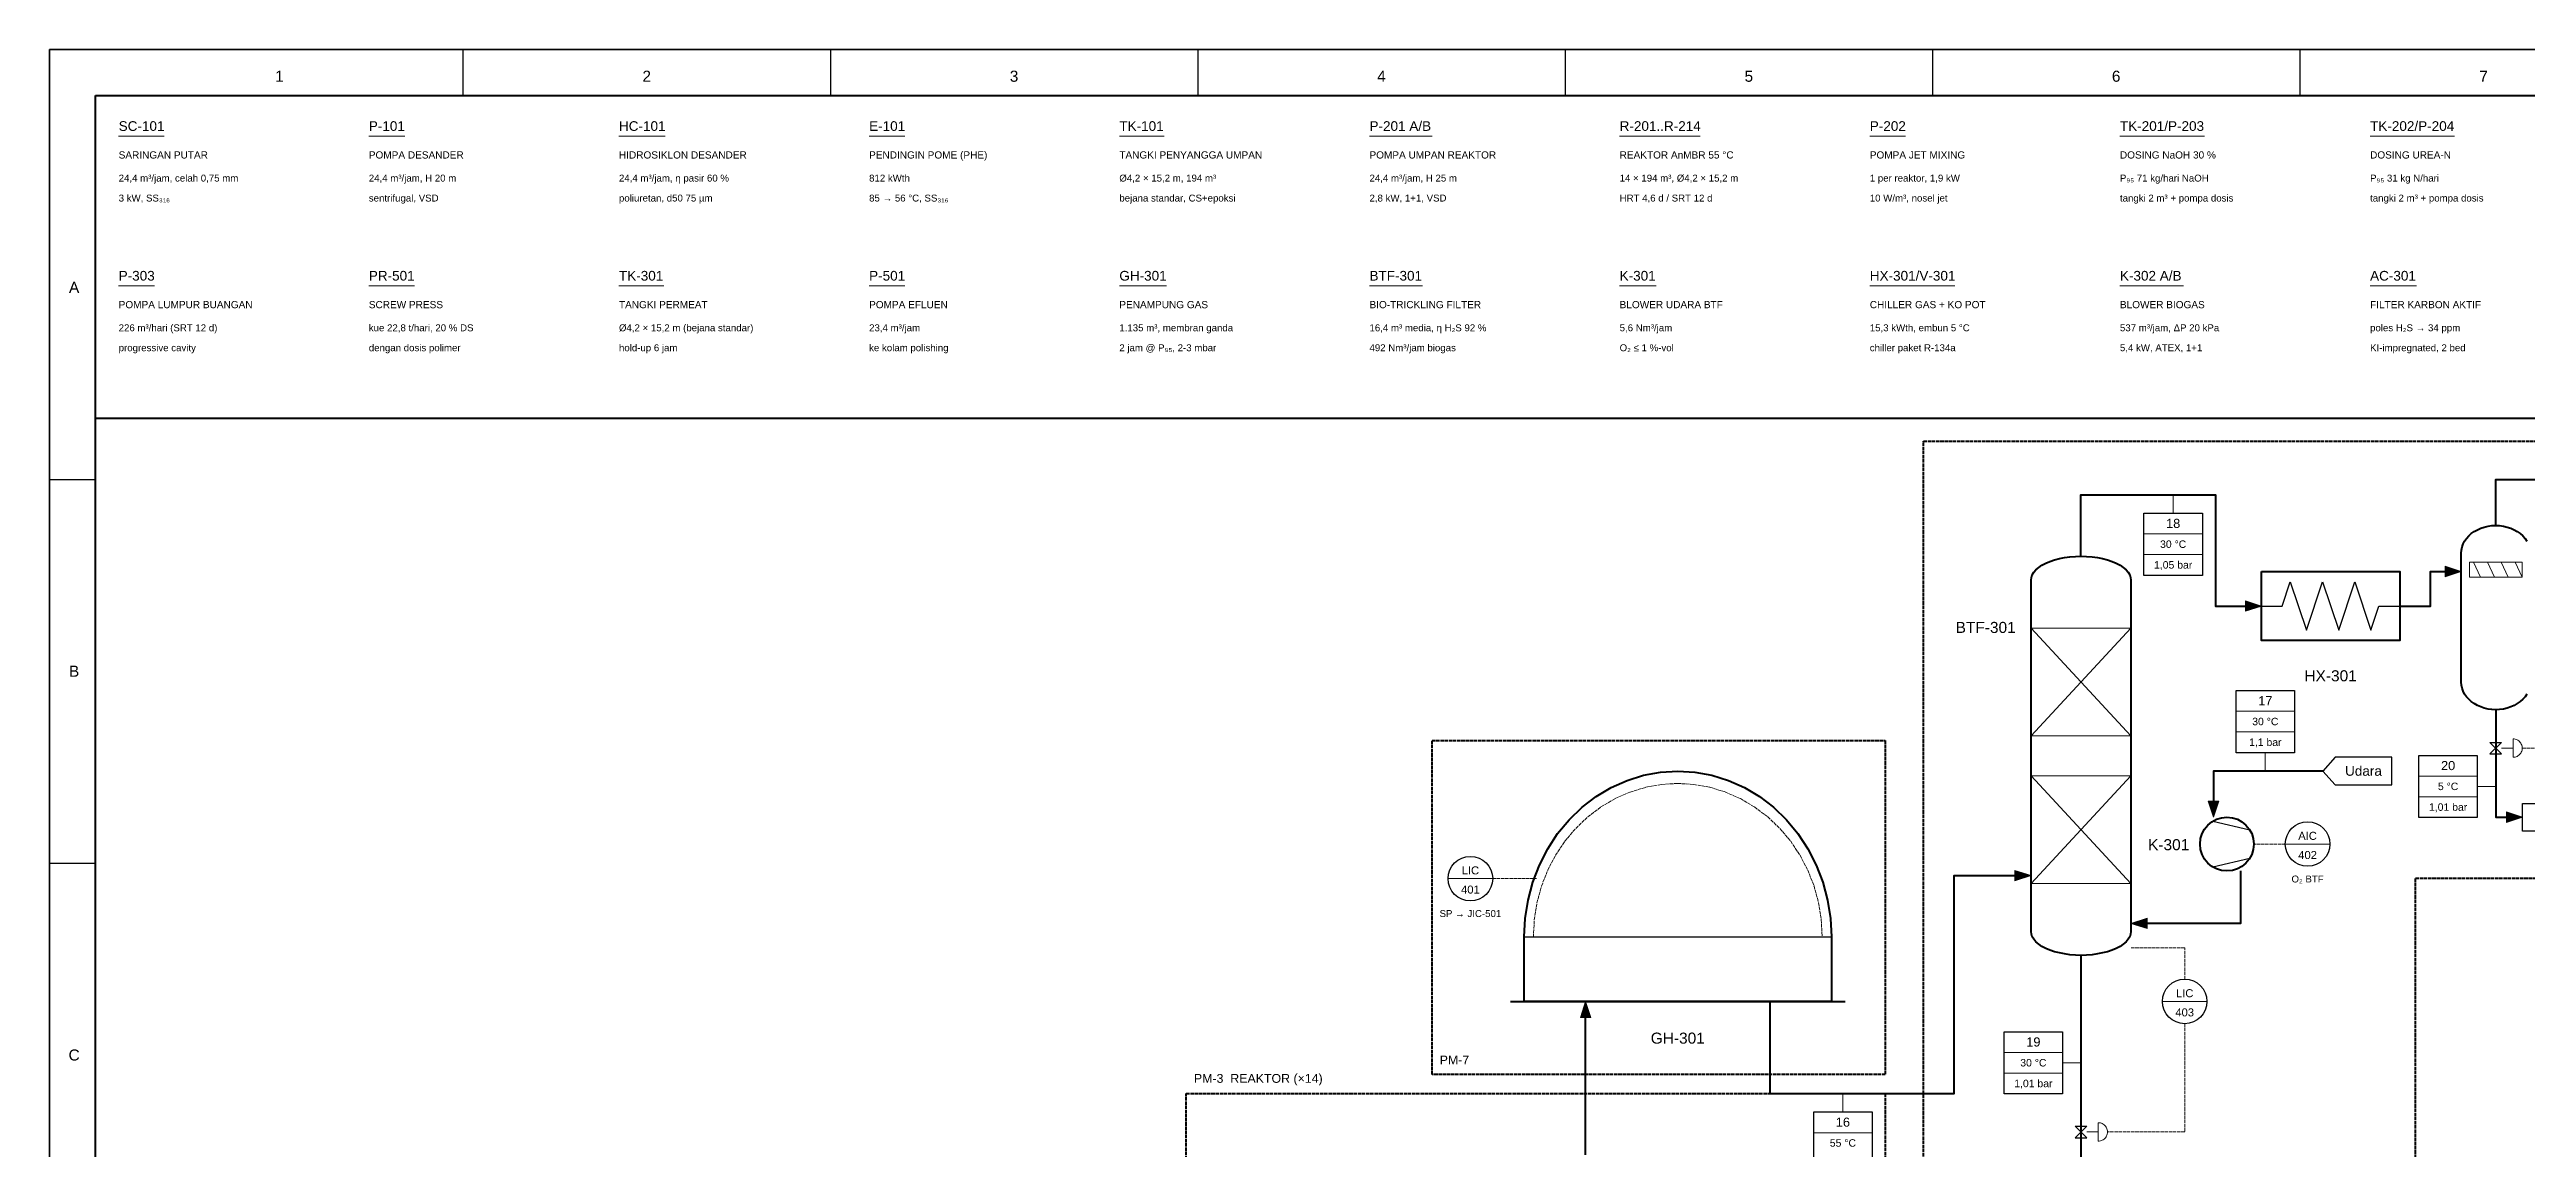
# Model space of a CAD drawing. Header units: millimetres. Extents: x 4 to 590, y 4 to 416.
# Drawn here: x 4 to 326.5, y 272.8 to 416 of the extents above; entities that cross this region are included whole.
import ezdxf
from ezdxf.enums import TextEntityAlignment as Align

# ---------------------------------------------------------------- set-up
doc = ezdxf.new("R2010")
doc.units = ezdxf.units.MM
doc.linetypes.add('DASHED', pattern=[1.524, 1.27, -0.254])
for name, color, linetype in [('PFD-BINGKAI', 7, 'Continuous'), ('PFD-INSTRUMEN', 7, 'Continuous'), ('PFD-PERALATAN', 7, 'Continuous'), ('PFD-PROSES', 7, 'Continuous'), ('PFD-SINYAL', 7, 'Continuous'), ('PFD-TABEL', 7, 'Continuous'), ('PFD-TEKS', 7, 'Continuous')]:
    doc.layers.add(name, color=color, linetype=linetype)
doc.styles.add('PFD', font='arial.ttf')

msp = doc.modelspace()

# ---------------------------------------------------------------- hatches: boundary and pattern name
at = {"layer": 'PFD-PROSES'}
for points in [[(318, 348), (315.9, 347.32), (315.9, 348.68)], [(292, 343.5), (289.9, 342.82), (289.9, 344.18)], [(285.75, 316), (285.07, 318.1), (286.43, 318.1)], [(326, 316), (323.9, 315.32), (323.9, 316.68)], [(262, 308.4), (259.9, 307.73), (259.9, 309.07)], [(275, 302.16), (277.1, 302.83), (277.1, 301.49)], [(204, 292), (204.68, 289.9), (203.32, 289.9)]]:
    msp.add_hatch(color=7, dxfattribs=at).paths.add_polyline_path(points)

# ---------------------------------------------------------------- linework, layer by layer
at = {"layer": 'PFD-BINGKAI', "linetype": 'Continuous', "lineweight": 35, "ltscale": 0.35}
msp.add_lwpolyline([(4, 416), (590, 416), (590, 4), (4, 4)], close=True, dxfattribs=at)
at = {"layer": 'PFD-BINGKAI', "linetype": 'Continuous', "lineweight": 25, "ltscale": 0.35}
for points in [[(57.83, 416), (57.83, 410)], [(105.67, 416), (105.67, 410)], [(153.5, 416), (153.5, 410)], [(201.33, 416), (201.33, 410)], [(249.17, 416), (249.17, 410)], [(297, 416), (297, 410)], [(4, 360), (10, 360)], [(4, 310), (10, 310)]]:
    msp.add_lwpolyline(points, dxfattribs=at)
at = {"layer": 'PFD-BINGKAI', "linetype": 'Continuous', "lineweight": 70, "ltscale": 0.35}
msp.add_lwpolyline([(10, 410), (584, 410), (584, 10), (10, 10)], close=True, dxfattribs=at)
at = {"layer": 'PFD-BINGKAI', "linetype": 'Continuous', "lineweight": 50, "ltscale": 0.35}
msp.add_lwpolyline([(10, 368), (470, 368)], dxfattribs=at)
at = {"layer": 'PFD-BINGKAI', "linetype": 'DASHED', "lineweight": 40, "ltscale": 0.35}
for points in [[(248, 365), (392, 365), (392, 308), (312, 308), (312, 262), (248, 262)], [(184, 326), (243, 326), (243, 282.5), (184, 282.5)], [(152, 280), (243, 280), (243, 168), (152, 168)]]:
    msp.add_lwpolyline(points, close=True, dxfattribs=at)
at = {"layer": 'PFD-INSTRUMEN', "linetype": 'Continuous', "lineweight": 20, "ltscale": 0.35}
for points in [[(295.1, 312.5), (300.9, 312.5)], [(186.1, 308), (191.9, 308)], [(279.1, 292), (284.9, 292)]]:
    msp.add_lwpolyline(points, dxfattribs=at)
at = {"layer": 'PFD-INSTRUMEN', "lineweight": 30}
for centre in [(298, 312.5), (189, 308), (282, 292)]:
    msp.add_circle(centre, 2.9, dxfattribs=at)
at = {"layer": 'PFD-PERALATAN', "linetype": 'Continuous', "lineweight": 40, "ltscale": 0.35}
msp.add_lwpolyline([(326.55, 332.04), (326.31, 331.68), (326.02, 331.36), (325.68, 331.05), (325.31, 330.79), (324.89, 330.55), (324.45, 330.36), (323.99, 330.2), (323.5, 330.09), (323, 330.02), (322.5, 330), (322, 330.02), (321.5, 330.09), (321.01, 330.2), (320.55, 330.36), (320.11, 330.55), (319.69, 330.79), (319.32, 331.05), (318.98, 331.36), (318.69, 331.68), (318.45, 332.04), (318.25, 332.41), (318.11, 332.8), (318.03, 333.2), (318, 333.6), (318, 350.4), (318.03, 350.8), (318.11, 351.2), (318.25, 351.59), (318.45, 351.96), (318.69, 352.32), (318.98, 352.64), (319.32, 352.95), (319.69, 353.21), (320.11, 353.45), (320.55, 353.64), (321.01, 353.8), (321.5, 353.91), (322, 353.98), (322.5, 354), (323, 353.98), (323.5, 353.91), (323.99, 353.8), (324.45, 353.64), (324.89, 353.45), (325.31, 353.21), (325.68, 352.95), (326.02, 352.64), (326.31, 352.32), (326.55, 351.96)], dxfattribs=at)
for points in [[(262, 346.88), (262.04, 347.23), (262.16, 347.57), (262.36, 347.91), (262.64, 348.23), (263, 348.54), (263.42, 348.83), (263.9, 349.09), (264.45, 349.32), (265.04, 349.52), (265.68, 349.69), (266.35, 349.82), (267.05, 349.92), (267.77, 349.98), (268.5, 350), (269.23, 349.98), (269.95, 349.92), (270.65, 349.82), (271.32, 349.69), (271.96, 349.52), (272.55, 349.32), (273.1, 349.09), (273.58, 348.83), (274, 348.54), (274.36, 348.23), (274.64, 347.91), (274.84, 347.57), (274.96, 347.23), (275, 346.88), (275, 301.12), (274.96, 300.77), (274.84, 300.43), (274.64, 300.09), (274.36, 299.77), (274, 299.46), (273.58, 299.17), (273.1, 298.91), (272.55, 298.68), (271.96, 298.48), (271.32, 298.31), (270.65, 298.18), (269.95, 298.08), (269.23, 298.02), (268.5, 298), (267.77, 298.02), (267.05, 298.08), (266.35, 298.18), (265.68, 298.31), (265.04, 298.48), (264.45, 298.68), (263.9, 298.91), (263.42, 299.17), (263, 299.46), (262.64, 299.77), (262.36, 300.09), (262.16, 300.43), (262.04, 300.77), (262, 301.12)], [(292, 348), (310, 348), (310, 339), (292, 339)], [(196, 300.4), (196.13, 302.82), (196.5, 305.21), (197.12, 307.53), (197.98, 309.77), (199.07, 311.89), (200.36, 313.87), (201.86, 315.67), (203.53, 317.29), (205.36, 318.69), (207.32, 319.86), (209.39, 320.79), (211.55, 321.46), (213.76, 321.86), (216, 322), (218.24, 321.86), (220.45, 321.46), (222.61, 320.79), (224.68, 319.86), (226.64, 318.69), (228.47, 317.29), (230.14, 315.67), (231.64, 313.87), (232.93, 311.89), (234.02, 309.77), (234.88, 307.53), (235.5, 305.21), (235.87, 302.82), (236, 300.4), (236, 292), (196, 292)]]:
    msp.add_lwpolyline(points, close=True, dxfattribs=at)
at = {"layer": 'PFD-PERALATAN', "linetype": 'Continuous', "lineweight": 15, "ltscale": 0.35}
msp.add_lwpolyline([(319.08, 349.2), (325.92, 349.2), (325.92, 347.28), (319.08, 347.28)], close=True, dxfattribs=at)
at = {"layer": 'PFD-PERALATAN', "linetype": 'Continuous', "lineweight": 9, "ltscale": 0.35}
for points in [[(319.62, 349.2), (320.52, 347.28)], [(321.42, 349.2), (322.32, 347.28)], [(323.22, 349.2), (324.12, 347.28)], [(325.02, 349.2), (325.92, 347.28)]]:
    msp.add_lwpolyline(points, dxfattribs=at)
at = {"layer": 'PFD-PERALATAN', "linetype": 'Continuous', "lineweight": 30, "ltscale": 0.35}
for points in [[(294.7, 343.5), (295.75, 346.65), (297.85, 340.35), (299.95, 346.65), (302.05, 340.35), (304.15, 346.65), (306.25, 340.35), (307.3, 343.5), (310, 343.5)], [(292, 343.5), (294.7, 343.5)], [(285.65, 315.47), (290.47, 314.35)], [(285.65, 309.53), (290.47, 310.65)]]:
    msp.add_lwpolyline(points, dxfattribs=at)
at = {"layer": 'PFD-PERALATAN', "linetype": 'Continuous', "lineweight": 20, "ltscale": 0.35}
for points in [[(262, 340.64), (275, 340.64)], [(262, 326.6), (275, 326.6)], [(323.25, 325), (324.75, 325)], [(262, 321.4), (275, 321.4)], [(262, 307.36), (275, 307.36)], [(269.25, 275), (270.75, 275)]]:
    msp.add_lwpolyline(points, dxfattribs=at)
at = {"layer": 'PFD-PERALATAN', "linetype": 'Continuous', "lineweight": 15, "ltscale": 0.35}
for points in [[(262, 340.64), (275, 326.6)], [(275, 340.64), (262, 326.6)], [(262, 321.4), (275, 307.36)], [(275, 321.4), (262, 307.36)]]:
    msp.add_lwpolyline(points, dxfattribs=at)
at = {"layer": 'PFD-PERALATAN', "linetype": 'Continuous', "lineweight": 25, "ltscale": 0.35}
for points in [[(321.75, 325.75), (323.25, 325.75), (321.75, 324.25), (323.25, 324.25)], [(267.75, 275.75), (269.25, 275.75), (267.75, 274.25), (269.25, 274.25)]]:
    msp.add_lwpolyline(points, close=True, dxfattribs=at)
at = {"layer": 'PFD-PERALATAN', "linetype": 'Continuous', "lineweight": 20, "ltscale": 0.35}
for points in [[(324.75, 323.8), (324.88, 323.81), (325.02, 323.83), (325.15, 323.87), (325.27, 323.92), (325.39, 323.98), (325.5, 324.06), (325.6, 324.15), (325.69, 324.25), (325.77, 324.36), (325.83, 324.48), (325.88, 324.6), (325.92, 324.73), (325.94, 324.87), (325.95, 325), (325.94, 325.13), (325.92, 325.27), (325.88, 325.4), (325.83, 325.52), (325.77, 325.64), (325.69, 325.75), (325.6, 325.85), (325.5, 325.94), (325.39, 326.02), (325.27, 326.08), (325.15, 326.13), (325.02, 326.17), (324.88, 326.19), (324.75, 326.2)], [(270.75, 273.8), (270.88, 273.81), (271.02, 273.83), (271.15, 273.87), (271.27, 273.92), (271.39, 273.98), (271.5, 274.06), (271.6, 274.15), (271.69, 274.25), (271.77, 274.36), (271.83, 274.48), (271.88, 274.6), (271.92, 274.73), (271.94, 274.87), (271.95, 275), (271.94, 275.13), (271.92, 275.27), (271.88, 275.4), (271.83, 275.52), (271.77, 275.64), (271.69, 275.75), (271.6, 275.85), (271.5, 275.94), (271.39, 276.02), (271.27, 276.08), (271.15, 276.13), (271.02, 276.17), (270.88, 276.19), (270.75, 276.2)]]:
    msp.add_lwpolyline(points, close=True, dxfattribs=at)
at = {"layer": 'PFD-PERALATAN', "linetype": 'DASHED', "lineweight": 20, "ltscale": 0.35}
msp.add_lwpolyline([(197.2, 300.4), (197.32, 302.64), (197.67, 304.85), (198.25, 307.01), (199.06, 309.08), (200.08, 311.04), (201.3, 312.87), (202.71, 314.54), (204.28, 316.04), (206, 317.33), (207.84, 318.42), (209.79, 319.28), (211.82, 319.9), (213.9, 320.27), (216, 320.4), (218.1, 320.27), (220.18, 319.9), (222.21, 319.28), (224.16, 318.42), (226, 317.33), (227.72, 316.04), (229.29, 314.54), (230.7, 312.87), (231.92, 311.04), (232.94, 309.08), (233.75, 307.01), (234.33, 304.85), (234.68, 302.64), (234.8, 300.4)], dxfattribs=at)
at = {"layer": 'PFD-PERALATAN', "linetype": 'Continuous', "lineweight": 25, "ltscale": 0.35}
msp.add_lwpolyline([(196, 300.4), (236, 300.4)], dxfattribs=at)
at = {"layer": 'PFD-PERALATAN', "linetype": 'Continuous', "lineweight": 70, "ltscale": 0.35}
msp.add_lwpolyline([(194.2, 292), (237.8, 292)], dxfattribs=at)
at = {"layer": 'PFD-PERALATAN', "lineweight": 40}
msp.add_circle((287.5, 312.5), 3.5, dxfattribs=at)
at = {"layer": 'PFD-PROSES', "linetype": 'Continuous', "lineweight": 50, "ltscale": 0.35}
for points in [[(268.5, 350), (268.5, 358), (286, 358), (286, 343.5), (290.21, 343.5)], [(322.5, 354), (322.5, 360), (342.25, 360), (342.25, 349.78)], [(310, 343.5), (314, 343.5), (314, 348), (316.21, 348)], [(322.5, 330), (322.5, 316), (324.21, 316)], [(300, 322), (285.75, 322), (285.75, 317.78)], [(228, 292), (228, 280), (252, 280), (252, 308.4), (260.21, 308.4)], [(289.25, 309), (289.25, 302.16), (276.79, 302.16)], [(268.5, 298), (268.5, 268), (270.21, 268)], [(204, 272), (204, 290.21)]]:
    msp.add_lwpolyline(points, dxfattribs=at)
at = {"layer": 'PFD-PROSES', "linetype": 'Continuous', "lineweight": 5, "ltscale": 0.35}
for points in [[(318, 348), (315.9, 347.32), (315.9, 348.68)], [(292, 343.5), (289.9, 342.82), (289.9, 344.18)], [(285.75, 316), (285.07, 318.1), (286.43, 318.1)], [(326, 316), (323.9, 315.32), (323.9, 316.68)], [(262, 308.4), (259.9, 307.73), (259.9, 309.07)], [(275, 302.16), (277.1, 302.83), (277.1, 301.49)], [(204, 292), (204.68, 289.9), (203.32, 289.9)]]:
    msp.add_lwpolyline(points, close=True, dxfattribs=at)
at = {"layer": 'PFD-SINYAL', "linetype": 'DASHED', "lineweight": 18, "ltscale": 0.35}
for points in [[(333, 333.1), (333, 325), (325.95, 325)], [(295.1, 312.5), (291, 312.5)], [(191.9, 308), (197.6, 308)], [(282, 294.9), (282, 299), (275, 299)], [(282, 289.1), (282, 275), (271.95, 275)]]:
    msp.add_lwpolyline(points, dxfattribs=at)
at = {"layer": 'PFD-TABEL', "linetype": 'Continuous', "lineweight": 20, "ltscale": 0.35}
for points in [[(13, 404.7), (18.93, 404.7)], [(45.57, 404.7), (50.24, 404.7)], [(78.14, 404.7), (84.17, 404.7)], [(110.71, 404.7), (115.38, 404.7)], [(143.29, 404.7), (149.12, 404.7)], [(175.86, 404.7), (184.03, 404.7)], [(208.43, 404.7), (218.93, 404.7)], [(241, 404.7), (245.67, 404.7)], [(273.57, 404.7), (284.56, 404.7)], [(306.14, 404.7), (317.13, 404.7)], [(13, 385.2), (17.67, 385.2)], [(45.57, 385.2), (51.51, 385.2)], [(78.14, 385.2), (83.98, 385.2)], [(110.71, 385.2), (115.38, 385.2)], [(143.29, 385.2), (149.41, 385.2)], [(175.86, 385.2), (182.76, 385.2)], [(208.43, 385.2), (213.19, 385.2)], [(241, 385.2), (252.09, 385.2)], [(273.57, 385.2), (281.84, 385.2)], [(306.14, 385.2), (312.17, 385.2)]]:
    msp.add_lwpolyline(points, dxfattribs=at)
at = {"layer": 'PFD-TEKS', "linetype": 'Continuous', "lineweight": 18, "ltscale": 0.35}
for points in [[(280.5, 358), (280.5, 355.6)], [(276.7, 352.9), (284.3, 352.9)], [(276.7, 350.2), (284.3, 350.2)], [(288.7, 329.8), (296.3, 329.8)], [(288.7, 327.1), (296.3, 327.1)], [(292.5, 322), (292.5, 324.4)], [(312.5, 321.35), (320.1, 321.35)], [(322.5, 320), (320.1, 320)], [(312.5, 318.65), (320.1, 318.65)], [(258.5, 285.35), (266.1, 285.35)], [(268.5, 284), (266.1, 284)], [(258.5, 282.65), (266.1, 282.65)], [(237.5, 280), (237.5, 277.6)], [(233.7, 274.9), (241.3, 274.9)]]:
    msp.add_lwpolyline(points, dxfattribs=at)
at = {"layer": 'PFD-TEKS', "linetype": 'Continuous', "lineweight": 30, "ltscale": 0.35}
for points in [[(276.7, 355.6), (284.3, 355.6), (284.3, 347.5), (276.7, 347.5)], [(288.7, 332.5), (296.3, 332.5), (296.3, 324.4), (288.7, 324.4)], [(308.97, 323.8), (301.6, 323.8), (300, 322), (301.6, 320.2), (308.97, 320.2)], [(312.5, 324.05), (320.1, 324.05), (320.1, 315.95), (312.5, 315.95)], [(326, 317.8), (336.97, 317.8), (338.57, 316), (336.97, 314.2), (326, 314.2)], [(258.5, 288.05), (266.1, 288.05), (266.1, 279.95), (258.5, 279.95)], [(233.7, 277.6), (241.3, 277.6), (241.3, 269.5), (233.7, 269.5)]]:
    msp.add_lwpolyline(points, close=True, dxfattribs=at)

# ---------------------------------------------------------------- texts
at = {"layer": 'PFD-BINGKAI', "style": 'PFD'}
for s, p in [('1', (33.92, 411.8)), ('2', (81.75, 411.8)), ('3', (129.58, 411.8)), ('4', (177.42, 411.8)), ('5', (225.25, 411.8)), ('6', (273.08, 411.8)), ('7', (320.92, 411.8)), ('A', (7.2, 384.3)), ('B', (7.2, 334.3)), ('C', (7.2, 284.3))]:
    msp.add_text(s, height=1.44, dxfattribs=at).set_placement(p, align=Align.CENTER)
for s, p in [('PM-7', (185, 283.8)), ('PM-3  REAKTOR (×14)', (153, 281.4))]:
    msp.add_text(s, height=1.152, dxfattribs=at).set_placement(p)
at = {"layer": 'PFD-INSTRUMEN', "style": 'PFD'}
for s, height, p in [('AIC', 1.044, (298, 313.05)), ('LIC', 1.044, (189, 308.55)), ('402', 1.044, (298, 310.55)), ('401', 1.044, (189, 306.05)), ('O₂ BTF', 0.9, (298, 307.5)), ('SP → JIC-501', 0.9, (189, 303)), ('LIC', 1.044, (282, 292.55)), ('403', 1.044, (282, 290.05))]:
    msp.add_text(s, height=height, dxfattribs=at).set_placement(p, align=Align.CENTER)
at = {"layer": 'PFD-TABEL', "style": 'PFD'}
for s, height, p in [('SC-101', 1.26, (13, 405.4)), ('P-101', 1.26, (45.57, 405.4)), ('HC-101', 1.26, (78.14, 405.4)), ('E-101', 1.26, (110.71, 405.4)), ('TK-101', 1.26, (143.29, 405.4)), ('P-201 A/B', 1.26, (175.86, 405.4)), ('R-201..R-214', 1.26, (208.43, 405.4)), ('P-202', 1.26, (241, 405.4)), ('TK-201/P-203', 1.26, (273.57, 405.4)), ('TK-202/P-204', 1.26, (306.14, 405.4)), ('SARINGAN PUTAR', 0.936, (13, 401.8)), ('POMPA DESANDER', 0.936, (45.57, 401.8)), ('HIDROSIKLON DESANDER', 0.936, (78.14, 401.8)), ('PENDINGIN POME (PHE)', 0.936, (110.71, 401.8)), ('TANGKI PENYANGGA UMPAN', 0.936, (143.29, 401.8)), ('POMPA UMPAN REAKTOR', 0.936, (175.86, 401.8)), ('REAKTOR AnMBR 55 °C', 0.936, (208.43, 401.8)), ('POMPA JET MIXING', 0.936, (241, 401.8)), ('DOSING NaOH 30 %', 0.936, (273.57, 401.8)), ('DOSING UREA-N', 0.936, (306.14, 401.8)), ('3 kW, SS₃₁₆', 0.9, (13, 396.2)), ('24,4 m³/jam, celah 0,75 mm', 0.9, (13, 398.8)), ('sentrifugal, VSD', 0.9, (45.57, 396.2)), ('24,4 m³/jam, H 20 m', 0.9, (45.57, 398.8)), ('24,4 m³/jam, η pasir 60 %', 0.9, (78.14, 398.8)), ('poliuretan, d50 75 µm', 0.9, (78.14, 396.2)), ('812 kWth', 0.9, (110.71, 398.8)), ('85 → 56 °C, SS₃₁₆', 0.9, (110.71, 396.2)), ('Ø4,2 × 15,2 m, 194 m³', 0.9, (143.29, 398.8)), ('bejana standar, CS+epoksi', 0.9, (143.29, 396.2)), ('24,4 m³/jam, H 25 m', 0.9, (175.86, 398.8)), ('2,8 kW, 1+1, VSD', 0.9, (175.86, 396.2)), ('14 × 194 m³, Ø4,2 × 15,2 m', 0.9, (208.43, 398.8)), ('HRT 4,6 d / SRT 12 d', 0.9, (208.43, 396.2)), ('1 per reaktor, 1,9 kW', 0.9, (241, 398.8)), ('10 W/m³, nosel jet', 0.9, (241, 396.2)), ('tangki 2 m³ + pompa dosis', 0.9, (273.57, 396.2)), ('P₉₅ 71 kg/hari NaOH', 0.9, (273.57, 398.8)), ('tangki 2 m³ + pompa dosis', 0.9, (306.14, 396.2)), ('P₉₅ 31 kg N/hari', 0.9, (306.14, 398.8)), ('P-303', 1.26, (13, 385.9)), ('PR-501', 1.26, (45.57, 385.9)), ('TK-301', 1.26, (78.14, 385.9)), ('P-501', 1.26, (110.71, 385.9)), ('GH-301', 1.26, (143.29, 385.9)), ('BTF-301', 1.26, (175.86, 385.9)), ('K-301', 1.26, (208.43, 385.9)), ('HX-301/V-301', 1.26, (241, 385.9)), ('K-302 A/B', 1.26, (273.57, 385.9)), ('AC-301', 1.26, (306.14, 385.9)), ('POMPA LUMPUR BUANGAN', 0.936, (13, 382.3)), ('SCREW PRESS', 0.936, (45.57, 382.3)), ('TANGKI PERMEAT', 0.936, (78.14, 382.3)), ('POMPA EFLUEN', 0.936, (110.71, 382.3)), ('PENAMPUNG GAS', 0.936, (143.29, 382.3)), ('BIO-TRICKLING FILTER', 0.936, (175.86, 382.3)), ('BLOWER UDARA BTF', 0.936, (208.43, 382.3)), ('CHILLER GAS + KO POT', 0.936, (241, 382.3)), ('BLOWER BIOGAS', 0.936, (273.57, 382.3)), ('FILTER KARBON AKTIF', 0.936, (306.14, 382.3)), ('226 m³/hari (SRT 12 d)', 0.9, (13, 379.3)), ('progressive cavity', 0.9, (13, 376.7)), ('dengan dosis polimer', 0.9, (45.57, 376.7)), ('kue 22,8 t/hari, 20 % DS', 0.9, (45.57, 379.3)), ('Ø4,2 × 15,2 m (bejana standar)', 0.9, (78.14, 379.3)), ('hold-up 6 jam', 0.9, (78.14, 376.7)), ('23,4 m³/jam', 0.9, (110.71, 379.3)), ('ke kolam polishing', 0.9, (110.71, 376.7)), ('2 jam @ P₉₅, 2-3 mbar', 0.9, (143.29, 376.7)), ('1.135 m³, membran ganda', 0.9, (143.29, 379.3)), ('492 Nm³/jam biogas', 0.9, (175.86, 376.7)), ('16,4 m³ media, η H₂S 92 %', 0.9, (175.86, 379.3)), ('5,6 Nm³/jam', 0.9, (208.43, 379.3)), ('O₂ ≤ 1 %-vol', 0.9, (208.43, 376.7)), ('chiller paket R-134a', 0.9, (241, 376.7)), ('15,3 kWth, embun 5 °C', 0.9, (241, 379.3)), ('537 m³/jam, ΔP 20 kPa', 0.9, (273.57, 379.3)), ('5,4 kW, ATEX, 1+1', 0.9, (273.57, 376.7)), ('poles H₂S → 34 ppm', 0.9, (306.14, 379.3)), ('KI-impregnated, 2 bed', 0.9, (306.14, 376.7))]:
    msp.add_text(s, height=height, dxfattribs=at).set_placement(p)
at = {"layer": 'PFD-TEKS', "style": 'PFD'}
for s, height, p in [('18', 1.188, (280.5, 353.68)), ('30 °C', 0.972, (280.5, 351.08)), ('1,05 bar', 0.972, (280.5, 348.38)), ('HX-301', 1.44, (301, 333.7)), ('30 °C', 0.972, (292.5, 327.98)), ('17', 1.188, (292.5, 330.58)), ('1,1 bar', 0.972, (292.5, 325.28)), ('Udara', 1.26, (305.28, 321.4)), ('20', 1.188, (316.3, 322.13)), ('5 °C', 0.972, (316.3, 319.53)), ('1,01 bar', 0.972, (316.3, 316.83)), ('GH-301', 1.44, (216, 286.5)), ('19', 1.188, (262.3, 286.13)), ('30 °C', 0.972, (262.3, 283.53)), ('1,01 bar', 0.972, (262.3, 280.83)), ('16', 1.188, (237.5, 275.68)), ('55 °C', 0.972, (237.5, 273.08))]:
    msp.add_text(s, height=height, dxfattribs=at).set_placement(p, align=Align.CENTER)
for s, p in [('BTF-301', (260, 340)), ('K-301', (282.6, 311.7))]:
    msp.add_text(s, height=1.44, dxfattribs=at).set_placement(p, align=Align.RIGHT)

doc.saveas('drawing.dxf')
